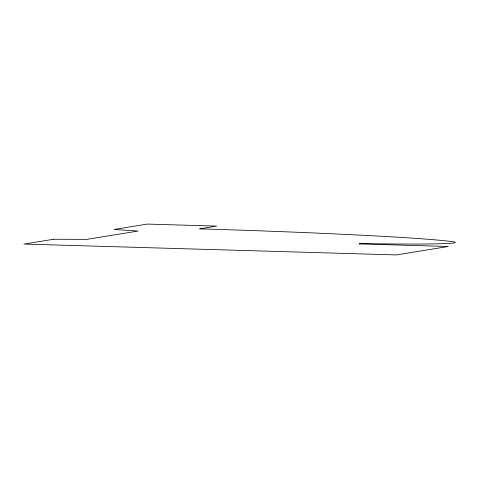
<?xml version="1.0" encoding="UTF-8"?>
<svg xmlns="http://www.w3.org/2000/svg" width="479" height="479" viewBox="0 0 479 479"><rect width="100%" height="100%" fill="white"/><g stroke="black" fill="none" stroke-linecap="round" stroke-linejoin="round"><path stroke-width="0.72" d="M53.66 239.255L23.95 244.074L396.295 254.924L448.26 246.499L359.088 243.901L361.477 243.512A115.11 3.413 1.4 0 0 452.583 241.656A291.477 8.646 1.4 0 0 356.621 234.973A322.541 9.568 1.4 0 0 199.653 228.86L216.676 226.1L147.287 224.076L114.05 229.465L138.15 231.04L86.885 239.35L53.66 239.255"/></g></svg>
